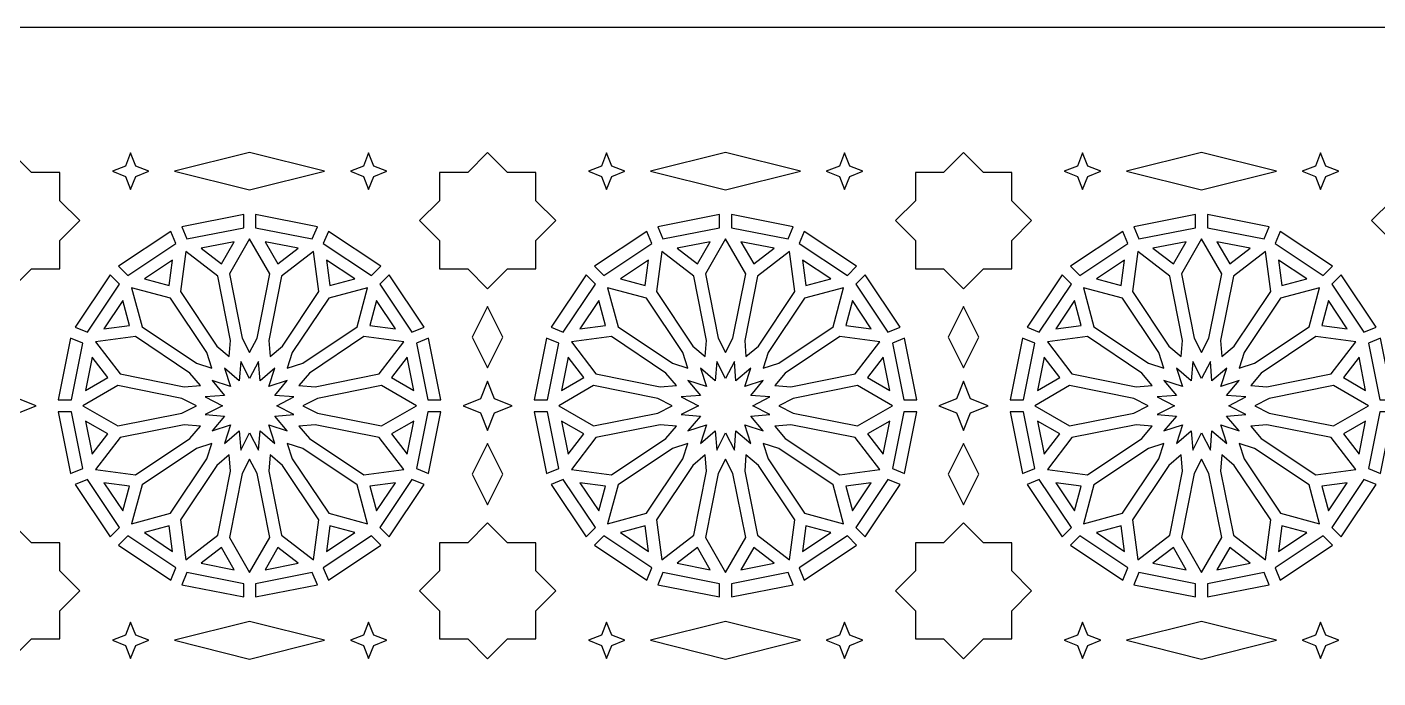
# Model space of a CAD drawing. Header units: millimetres. Extents: x 5 to 1085, y 1055 to 2435.
# Drawn here: x 549.1 to 906, y 2263 to 2435 of the extents above; entities that cross this region are included whole.
import ezdxf

# ---------------------------------------------------------------- set-up
doc = ezdxf.new("R2010")
doc.units = ezdxf.units.MM
doc.layers.add('CUT', color=1, linetype='CONTINUOUS')

msp = doc.modelspace()

# ---------------------------------------------------------------- linework, layer by layer
at = {"layer": 'CUT'}
for points in [[(1085.15, 2435), (1085.15, 1054.85), (5, 1054.85), (5, 2435)], [(557.792, 2389.102), (557.792, 2396.552), (550.342, 2396.552), (545.075, 2401.819), (539.808, 2396.552), (532.358, 2396.552), (532.358, 2389.102), (527.091, 2383.835), (532.358, 2378.568), (532.358, 2371.118), (539.808, 2371.118), (545.075, 2365.851), (550.342, 2371.118), (557.792, 2371.118), (557.792, 2378.568), (563.059, 2383.835)], [(571.683, 2396.9), (575.14, 2395.537), (576.504, 2392.079), (577.867, 2395.537), (581.325, 2396.9), (577.867, 2398.263), (576.504, 2401.721), (575.14, 2398.263)], [(607.932, 2391.952), (627.737, 2396.9), (607.932, 2401.848), (588.127, 2396.9)], [(634.54, 2396.9), (637.997, 2395.537), (639.361, 2392.079), (640.724, 2395.537), (644.182, 2396.9), (640.724, 2398.263), (639.361, 2401.721), (637.997, 2398.263)], [(652.805, 2383.835), (658.073, 2378.568), (658.073, 2371.118), (665.522, 2371.118), (670.789, 2365.851), (676.057, 2371.118), (683.506, 2371.118), (683.506, 2378.568), (688.773, 2383.835), (683.506, 2389.102), (683.506, 2396.552), (676.057, 2396.552), (670.789, 2401.819), (665.522, 2396.552), (658.073, 2396.552), (658.073, 2389.102)], [(697.397, 2396.9), (700.855, 2395.537), (702.218, 2392.079), (703.581, 2395.537), (707.039, 2396.9), (703.581, 2398.263), (702.218, 2401.721), (700.855, 2398.263)], [(733.646, 2391.952), (753.452, 2396.9), (733.646, 2401.848), (713.841, 2396.9)], [(760.254, 2396.9), (763.712, 2395.537), (765.075, 2392.079), (766.438, 2395.537), (769.896, 2396.9), (766.438, 2398.263), (765.075, 2401.721), (763.712, 2398.263)], [(778.52, 2383.835), (783.787, 2378.568), (783.787, 2371.118), (791.236, 2371.118), (796.504, 2365.851), (801.771, 2371.118), (809.22, 2371.118), (809.22, 2378.568), (814.488, 2383.835), (809.22, 2389.102), (809.22, 2396.552), (801.771, 2396.552), (796.504, 2401.819), (791.236, 2396.552), (783.787, 2396.552), (783.787, 2389.102)], [(823.111, 2396.9), (826.569, 2395.537), (827.932, 2392.079), (829.295, 2395.537), (832.753, 2396.9), (829.295, 2398.263), (827.932, 2401.721), (826.569, 2398.263)], [(859.361, 2391.952), (879.166, 2396.9), (859.361, 2401.848), (839.555, 2396.9)], [(885.968, 2396.9), (889.426, 2395.537), (890.789, 2392.079), (892.153, 2395.537), (895.61, 2396.9), (892.153, 2398.263), (890.789, 2401.721), (889.426, 2398.263)], [(904.234, 2383.835), (909.501, 2378.568), (909.501, 2371.118), (916.95, 2371.118), (922.218, 2365.851), (927.485, 2371.118), (934.934, 2371.118), (934.934, 2378.568), (940.202, 2383.835), (934.934, 2389.102), (934.934, 2396.552), (927.485, 2396.552), (922.218, 2401.819), (916.95, 2396.552), (909.501, 2396.552), (909.501, 2389.102)], [(591.383, 2378.996), (606.357, 2381.974), (606.357, 2385.456), (590.05, 2382.211)], [(609.507, 2381.974), (624.482, 2378.996), (625.814, 2382.211), (609.507, 2385.456)], [(717.097, 2378.996), (732.071, 2381.974), (732.071, 2385.456), (715.764, 2382.211)], [(735.221, 2381.974), (750.196, 2378.996), (751.529, 2382.211), (735.221, 2385.456)], [(842.811, 2378.996), (857.786, 2381.974), (857.786, 2385.456), (841.478, 2382.211)], [(860.936, 2381.974), (875.91, 2378.996), (877.243, 2382.211), (860.936, 2385.456)], [(587.14, 2381.006), (573.316, 2371.769), (575.778, 2369.308), (588.472, 2377.79)], [(627.392, 2377.79), (640.087, 2369.308), (642.548, 2371.769), (628.724, 2381.006)], [(712.855, 2381.006), (699.03, 2371.769), (701.492, 2369.308), (714.186, 2377.79)], [(753.107, 2377.79), (765.801, 2369.308), (768.263, 2371.769), (754.438, 2381.006)], [(838.569, 2381.006), (824.744, 2371.769), (827.206, 2369.308), (839.901, 2377.79)], [(878.821, 2377.79), (891.515, 2369.308), (893.977, 2371.769), (880.153, 2381.006)], [(595.098, 2376.523), (600.479, 2372.394), (603.871, 2378.268)], [(607.932, 2349.001), (609.884, 2352.811), (613.259, 2369.776), (607.932, 2379.002), (602.606, 2369.776), (605.981, 2352.811)], [(611.994, 2378.268), (615.385, 2372.394), (620.767, 2376.523)], [(720.812, 2376.523), (726.194, 2372.394), (729.585, 2378.268)], [(733.646, 2349.001), (735.598, 2352.811), (738.973, 2369.776), (733.646, 2379.002), (728.32, 2369.776), (731.695, 2352.811)], [(737.708, 2378.268), (741.099, 2372.394), (746.481, 2376.523)], [(846.526, 2376.523), (851.908, 2372.394), (855.299, 2378.268)], [(859.361, 2349.001), (861.312, 2352.811), (864.687, 2369.776), (859.361, 2379.002), (854.034, 2369.776), (857.409, 2352.811)], [(863.422, 2378.268), (866.813, 2372.394), (872.195, 2376.523)], [(580.156, 2368.445), (586.708, 2366.689), (587.593, 2373.415)], [(602.545, 2347.93), (602.89, 2352.197), (599.516, 2369.162), (591.064, 2375.646), (589.674, 2365.085), (599.285, 2350.702)], [(613.319, 2347.93), (616.58, 2350.702), (626.19, 2365.085), (624.8, 2375.646), (616.348, 2369.162), (612.974, 2352.197)], [(628.271, 2373.415), (629.156, 2366.689), (635.709, 2368.445)], [(705.87, 2368.445), (712.423, 2366.689), (713.308, 2373.415)], [(728.26, 2347.93), (728.605, 2352.197), (725.231, 2369.162), (716.778, 2375.646), (715.388, 2365.085), (724.999, 2350.702)], [(739.033, 2347.93), (742.294, 2350.702), (751.904, 2365.085), (750.514, 2375.646), (742.062, 2369.162), (738.688, 2352.197)], [(753.985, 2373.415), (754.87, 2366.689), (761.423, 2368.445)], [(831.584, 2368.445), (838.137, 2366.689), (839.022, 2373.415)], [(853.974, 2347.93), (854.319, 2352.197), (850.945, 2369.162), (842.493, 2375.646), (841.103, 2365.085), (850.713, 2350.702)], [(864.748, 2347.93), (868.008, 2350.702), (877.619, 2365.085), (876.229, 2375.646), (867.777, 2369.162), (864.402, 2352.197)], [(879.699, 2373.415), (880.585, 2366.689), (887.137, 2368.445)], [(571.089, 2369.541), (561.851, 2355.717), (565.067, 2354.385), (573.549, 2367.08)], [(642.315, 2367.079), (650.797, 2354.385), (654.013, 2355.717), (644.776, 2369.541)], [(696.803, 2369.541), (687.565, 2355.717), (690.782, 2354.385), (699.264, 2367.079)], [(768.029, 2367.079), (776.511, 2354.385), (779.728, 2355.717), (770.49, 2369.541)], [(822.517, 2369.541), (813.279, 2355.717), (816.496, 2354.385), (824.978, 2367.079)], [(893.743, 2367.079), (902.225, 2354.385), (905.442, 2355.717), (896.204, 2369.541)], [(597.979, 2344.878), (596.665, 2348.953), (587.055, 2363.335), (576.765, 2366.092), (579.522, 2355.802), (593.905, 2346.192)], [(617.885, 2344.878), (621.96, 2346.192), (636.342, 2355.802), (639.099, 2366.092), (628.81, 2363.335), (619.199, 2348.953)], [(723.693, 2344.878), (722.379, 2348.953), (712.769, 2363.335), (702.479, 2366.092), (705.236, 2355.802), (719.619, 2346.192)], [(743.6, 2344.878), (747.674, 2346.192), (762.057, 2355.802), (764.814, 2366.092), (754.524, 2363.335), (744.913, 2348.953)], [(849.408, 2344.878), (848.094, 2348.953), (838.483, 2363.335), (828.194, 2366.092), (830.951, 2355.802), (845.333, 2346.192)], [(869.314, 2344.878), (873.388, 2346.192), (887.771, 2355.802), (890.528, 2366.092), (880.238, 2363.335), (870.628, 2348.953)], [(569.443, 2355.264), (576.168, 2356.149), (574.412, 2362.701)], [(641.452, 2362.701), (639.697, 2356.149), (646.422, 2355.264)], [(695.157, 2355.264), (701.882, 2356.149), (700.126, 2362.701)], [(767.166, 2362.701), (765.411, 2356.149), (772.136, 2355.264)], [(820.871, 2355.264), (827.596, 2356.149), (825.841, 2362.701)], [(892.881, 2362.701), (891.125, 2356.149), (897.85, 2355.264)], [(674.843, 2353.015), (670.789, 2361.121), (666.736, 2353.015), (670.789, 2344.908)], [(800.557, 2353.015), (796.504, 2361.121), (792.45, 2353.015), (796.504, 2344.908)], [(560.646, 2352.807), (557.402, 2336.5), (560.883, 2336.5), (563.861, 2351.474)], [(594.927, 2340.312), (592.155, 2343.573), (577.772, 2353.183), (567.211, 2351.793), (573.695, 2343.341), (590.66, 2339.967)], [(620.937, 2340.312), (625.204, 2339.967), (642.169, 2343.341), (648.654, 2351.793), (638.092, 2353.183), (623.709, 2343.573)], [(652.003, 2351.474), (654.982, 2336.5), (658.463, 2336.5), (655.218, 2352.807)], [(686.36, 2352.807), (683.116, 2336.5), (686.597, 2336.5), (689.576, 2351.474)], [(720.642, 2340.312), (717.869, 2343.573), (703.487, 2353.183), (692.925, 2351.793), (699.409, 2343.341), (716.375, 2339.967)], [(746.651, 2340.312), (750.918, 2339.967), (767.883, 2343.341), (774.368, 2351.793), (763.806, 2353.183), (749.424, 2343.573)], [(777.717, 2351.474), (780.696, 2336.5), (784.177, 2336.5), (780.933, 2352.807)], [(812.074, 2352.807), (808.83, 2336.5), (812.311, 2336.5), (815.29, 2351.474)], [(846.356, 2340.312), (843.583, 2343.573), (829.201, 2353.183), (818.639, 2351.793), (825.124, 2343.341), (842.089, 2339.967)], [(872.366, 2340.312), (876.633, 2339.967), (893.598, 2343.341), (900.082, 2351.793), (889.521, 2353.183), (875.138, 2343.573)], [(903.431, 2351.474), (906.41, 2336.5), (909.891, 2336.5), (906.647, 2352.807)], [(564.59, 2338.987), (570.463, 2342.378), (566.334, 2347.759)], [(596.215, 2332.594), (601.31, 2332.182), (597.999, 2328.287), (602.863, 2329.856), (601.295, 2324.992), (605.189, 2328.303), (605.601, 2323.208), (607.932, 2327.758), (610.263, 2323.208), (610.675, 2328.303), (614.57, 2324.992), (613.001, 2329.856), (617.865, 2328.287), (614.554, 2332.182), (619.649, 2332.594), (615.101, 2334.925), (619.649, 2337.256), (614.554, 2337.668), (617.865, 2341.563), (613.001, 2339.994), (614.57, 2344.858), (610.675, 2341.547), (610.263, 2346.642), (607.932, 2342.092), (605.601, 2346.642), (605.189, 2341.547), (601.295, 2344.858), (602.863, 2339.994), (597.999, 2341.563), (601.31, 2337.668), (596.215, 2337.256), (600.765, 2334.925)], [(645.401, 2342.378), (651.275, 2338.987), (649.53, 2347.759)], [(690.304, 2338.987), (696.178, 2342.378), (692.049, 2347.759)], [(721.929, 2332.594), (727.024, 2332.182), (723.713, 2328.287), (728.578, 2329.856), (727.009, 2324.992), (730.903, 2328.303), (731.315, 2323.208), (733.646, 2327.757), (735.977, 2323.208), (736.389, 2328.303), (740.284, 2324.992), (738.715, 2329.856), (743.58, 2328.287), (740.269, 2332.182), (745.363, 2332.594), (740.815, 2334.925), (745.363, 2337.256), (740.269, 2337.668), (743.58, 2341.563), (738.715, 2339.994), (740.284, 2344.858), (736.389, 2341.547), (735.977, 2346.642), (733.646, 2342.093), (731.315, 2346.642), (730.903, 2341.547), (727.009, 2344.858), (728.578, 2339.994), (723.713, 2341.563), (727.024, 2337.668), (721.929, 2337.256), (726.479, 2334.925)], [(771.115, 2342.378), (776.989, 2338.987), (775.244, 2347.759)], [(816.018, 2338.987), (821.892, 2342.378), (817.763, 2347.759)], [(847.644, 2332.594), (852.738, 2332.182), (849.427, 2328.287), (854.292, 2329.856), (852.723, 2324.992), (856.618, 2328.303), (857.03, 2323.208), (859.361, 2327.758), (861.692, 2323.208), (862.104, 2328.303), (865.998, 2324.992), (864.43, 2329.856), (869.294, 2328.287), (865.983, 2332.182), (871.078, 2332.594), (866.528, 2334.925), (871.078, 2337.256), (865.983, 2337.668), (869.294, 2341.563), (864.43, 2339.994), (865.998, 2344.858), (862.104, 2341.547), (861.692, 2346.642), (859.361, 2342.092), (857.03, 2346.642), (856.618, 2341.547), (852.723, 2344.858), (854.292, 2339.994), (849.427, 2341.563), (852.738, 2337.668), (847.644, 2337.256), (852.192, 2334.925)], [(896.829, 2342.378), (902.703, 2338.987), (900.959, 2347.759)], [(546.912, 2336.762), (545.075, 2341.421), (543.238, 2336.762), (538.579, 2334.925), (543.238, 2333.088), (545.075, 2328.429), (546.912, 2333.088), (551.571, 2334.925)], [(664.293, 2334.925), (668.952, 2333.088), (670.789, 2328.429), (672.626, 2333.088), (677.285, 2334.925), (672.626, 2336.762), (670.789, 2341.421), (668.952, 2336.762)], [(790.008, 2334.925), (794.667, 2333.088), (796.504, 2328.429), (798.341, 2333.088), (803, 2334.925), (798.341, 2336.762), (796.504, 2341.421), (794.667, 2336.762)], [(593.856, 2334.925), (590.046, 2336.876), (573.081, 2340.252), (563.855, 2334.925), (573.081, 2329.598), (590.046, 2332.974)], [(622.008, 2334.925), (625.818, 2332.974), (642.783, 2329.598), (652.009, 2334.925), (642.783, 2340.252), (625.818, 2336.876)], [(719.57, 2334.925), (715.76, 2336.876), (698.795, 2340.252), (689.569, 2334.925), (698.795, 2329.598), (715.76, 2332.974)], [(747.723, 2334.925), (751.533, 2332.974), (768.498, 2329.598), (777.723, 2334.925), (768.498, 2340.252), (751.533, 2336.876)], [(845.285, 2334.925), (841.475, 2336.876), (824.509, 2340.252), (815.284, 2334.925), (824.509, 2329.598), (841.475, 2332.974)], [(873.437, 2334.925), (877.247, 2332.974), (894.212, 2329.598), (903.438, 2334.925), (894.212, 2340.252), (877.247, 2336.876)], [(557.402, 2333.35), (560.646, 2317.043), (563.861, 2318.376), (560.883, 2333.35)], [(566.334, 2322.091), (570.463, 2327.472), (564.59, 2330.863)], [(645.401, 2327.472), (649.53, 2322.091), (651.275, 2330.863)], [(654.982, 2333.35), (652.003, 2318.376), (655.218, 2317.043), (658.463, 2333.35)], [(683.116, 2333.35), (686.36, 2317.043), (689.576, 2318.376), (686.597, 2333.35)], [(692.049, 2322.091), (696.178, 2327.472), (690.304, 2330.863)], [(771.115, 2327.472), (775.244, 2322.091), (776.989, 2330.863)], [(780.696, 2333.35), (777.717, 2318.376), (780.933, 2317.043), (784.177, 2333.35)], [(808.83, 2333.35), (812.074, 2317.043), (815.29, 2318.376), (812.311, 2333.35)], [(817.763, 2322.091), (821.892, 2327.472), (816.018, 2330.863)], [(896.829, 2327.472), (900.959, 2322.091), (902.703, 2330.863)], [(906.41, 2333.35), (903.431, 2318.376), (906.647, 2317.043), (909.891, 2333.35)], [(594.927, 2329.538), (590.66, 2329.883), (573.695, 2326.509), (567.211, 2318.057), (577.772, 2316.667), (592.155, 2326.277)], [(620.937, 2329.538), (623.709, 2326.277), (638.092, 2316.667), (648.654, 2318.057), (642.169, 2326.509), (625.204, 2329.883)], [(720.642, 2329.538), (716.375, 2329.883), (699.409, 2326.509), (692.925, 2318.057), (703.487, 2316.667), (717.869, 2326.277)], [(746.651, 2329.538), (749.424, 2326.277), (763.806, 2316.667), (774.368, 2318.057), (767.883, 2326.509), (750.918, 2329.883)], [(846.356, 2329.538), (842.089, 2329.883), (825.124, 2326.509), (818.639, 2318.057), (829.201, 2316.667), (843.583, 2326.277)], [(872.366, 2329.538), (875.138, 2326.277), (889.521, 2316.667), (900.082, 2318.057), (893.598, 2326.509), (876.633, 2329.883)], [(597.979, 2324.972), (593.905, 2323.658), (579.522, 2314.048), (576.765, 2303.758), (587.055, 2306.515), (596.665, 2320.897)], [(617.885, 2324.972), (619.199, 2320.897), (628.81, 2306.515), (639.099, 2303.758), (636.342, 2314.048), (621.96, 2323.658)], [(674.843, 2316.835), (670.789, 2324.941), (666.736, 2316.835), (670.789, 2308.729)], [(723.693, 2324.972), (719.619, 2323.658), (705.236, 2314.048), (702.479, 2303.758), (712.769, 2306.515), (722.379, 2320.897)], [(743.6, 2324.972), (744.913, 2320.897), (754.524, 2306.515), (764.814, 2303.758), (762.057, 2314.048), (747.674, 2323.658)], [(800.557, 2316.835), (796.504, 2324.941), (792.45, 2316.835), (796.504, 2308.729)], [(849.408, 2324.972), (845.333, 2323.658), (830.951, 2314.048), (828.194, 2303.758), (838.483, 2306.515), (848.094, 2320.897)], [(869.314, 2324.972), (870.628, 2320.897), (880.238, 2306.515), (890.528, 2303.758), (887.771, 2314.048), (873.388, 2323.658)], [(599.285, 2319.148), (589.674, 2304.765), (591.064, 2294.204), (599.516, 2300.688), (602.89, 2317.653), (602.545, 2321.92)], [(607.932, 2320.849), (605.981, 2317.039), (602.606, 2300.074), (607.932, 2290.848), (613.259, 2300.074), (609.884, 2317.039)], [(613.319, 2321.92), (612.974, 2317.653), (616.348, 2300.688), (624.8, 2294.204), (626.19, 2304.765), (616.58, 2319.148)], [(724.999, 2319.148), (715.388, 2304.765), (716.778, 2294.204), (725.231, 2300.688), (728.605, 2317.653), (728.26, 2321.92)], [(733.646, 2320.849), (731.695, 2317.039), (728.32, 2300.074), (733.646, 2290.848), (738.973, 2300.074), (735.598, 2317.039)], [(739.033, 2321.92), (738.688, 2317.653), (742.062, 2300.688), (750.514, 2294.204), (751.904, 2304.765), (742.294, 2319.148)], [(850.713, 2319.148), (841.103, 2304.765), (842.493, 2294.204), (850.945, 2300.688), (854.319, 2317.653), (853.974, 2321.92)], [(859.361, 2320.849), (857.409, 2317.039), (854.034, 2300.074), (859.361, 2290.848), (864.687, 2300.074), (861.312, 2317.039)], [(864.748, 2321.92), (864.402, 2317.653), (867.777, 2300.688), (876.229, 2294.204), (877.619, 2304.765), (868.008, 2319.148)], [(561.851, 2314.133), (571.089, 2300.309), (573.549, 2302.77), (565.067, 2315.465)], [(574.412, 2307.149), (576.168, 2313.701), (569.443, 2314.586)], [(639.697, 2313.701), (641.452, 2307.149), (646.422, 2314.586)], [(644.776, 2300.309), (654.013, 2314.133), (650.797, 2315.465), (642.315, 2302.771)], [(687.565, 2314.133), (696.803, 2300.309), (699.264, 2302.771), (690.782, 2315.465)], [(700.126, 2307.149), (701.882, 2313.701), (695.157, 2314.586)], [(765.411, 2313.701), (767.166, 2307.149), (772.136, 2314.586)], [(770.49, 2300.309), (779.728, 2314.133), (776.511, 2315.465), (768.029, 2302.771)], [(813.279, 2314.133), (822.517, 2300.309), (824.978, 2302.771), (816.496, 2315.465)], [(825.841, 2307.149), (827.596, 2313.701), (820.871, 2314.586)], [(891.125, 2313.701), (892.881, 2307.149), (897.85, 2314.586)], [(896.204, 2300.309), (905.442, 2314.133), (902.225, 2315.465), (893.743, 2302.771)], [(557.792, 2291.282), (557.792, 2298.732), (550.342, 2298.732), (545.075, 2303.999), (539.808, 2298.732), (532.358, 2298.732), (532.358, 2291.282), (527.091, 2286.015), (532.358, 2280.748), (532.358, 2273.298), (539.808, 2273.298), (545.075, 2268.031), (550.342, 2273.298), (557.792, 2273.298), (557.792, 2280.748), (563.059, 2286.015)], [(587.593, 2296.435), (586.708, 2303.161), (580.156, 2301.405)], [(629.156, 2303.161), (628.271, 2296.435), (635.709, 2301.405)], [(652.805, 2286.015), (658.073, 2280.748), (658.073, 2273.298), (665.522, 2273.298), (670.789, 2268.031), (676.057, 2273.298), (683.506, 2273.298), (683.506, 2280.748), (688.773, 2286.015), (683.506, 2291.282), (683.506, 2298.732), (676.057, 2298.732), (670.789, 2303.999), (665.522, 2298.732), (658.073, 2298.732), (658.073, 2291.282)], [(713.308, 2296.435), (712.423, 2303.161), (705.87, 2301.405)], [(754.87, 2303.161), (753.985, 2296.435), (761.423, 2301.405)], [(778.52, 2286.015), (783.787, 2280.748), (783.787, 2273.298), (791.236, 2273.298), (796.504, 2268.031), (801.771, 2273.298), (809.22, 2273.298), (809.22, 2280.748), (814.488, 2286.015), (809.22, 2291.282), (809.22, 2298.732), (801.771, 2298.732), (796.504, 2303.999), (791.236, 2298.732), (783.787, 2298.732), (783.787, 2291.282)], [(839.022, 2296.435), (838.137, 2303.161), (831.584, 2301.405)], [(880.585, 2303.161), (879.699, 2296.435), (887.137, 2301.405)], [(573.316, 2298.081), (587.14, 2288.844), (588.472, 2292.06), (575.778, 2300.542)], [(628.724, 2288.844), (642.548, 2298.081), (640.087, 2300.542), (627.392, 2292.06)], [(699.03, 2298.081), (712.855, 2288.844), (714.186, 2292.06), (701.492, 2300.542)], [(754.438, 2288.844), (768.263, 2298.081), (765.801, 2300.542), (753.107, 2292.06)], [(824.744, 2298.081), (838.569, 2288.844), (839.901, 2292.06), (827.206, 2300.542)], [(880.153, 2288.844), (893.977, 2298.081), (891.515, 2300.542), (878.821, 2292.06)], [(603.871, 2291.582), (600.479, 2297.456), (595.098, 2293.327)], [(615.385, 2297.456), (611.994, 2291.582), (620.767, 2293.327)], [(729.585, 2291.582), (726.194, 2297.456), (720.812, 2293.327)], [(741.099, 2297.456), (737.708, 2291.582), (746.481, 2293.327)], [(855.299, 2291.582), (851.908, 2297.456), (846.526, 2293.327)], [(866.813, 2297.456), (863.422, 2291.582), (872.195, 2293.327)], [(590.05, 2287.639), (606.357, 2284.394), (606.357, 2287.876), (591.383, 2290.854)], [(609.507, 2284.394), (625.814, 2287.639), (624.482, 2290.854), (609.507, 2287.876)], [(715.764, 2287.639), (732.071, 2284.394), (732.071, 2287.876), (717.097, 2290.854)], [(735.221, 2284.394), (751.529, 2287.639), (750.196, 2290.854), (735.221, 2287.876)], [(841.478, 2287.639), (857.786, 2284.394), (857.786, 2287.876), (842.811, 2290.854)], [(860.936, 2284.394), (877.243, 2287.639), (875.91, 2290.854), (860.936, 2287.876)], [(571.683, 2272.95), (575.14, 2271.587), (576.504, 2268.129), (577.867, 2271.587), (581.325, 2272.95), (577.867, 2274.313), (576.504, 2277.771), (575.14, 2274.313)], [(607.932, 2268.002), (627.737, 2272.95), (607.932, 2277.898), (588.127, 2272.95)], [(634.54, 2272.95), (637.997, 2271.587), (639.361, 2268.129), (640.724, 2271.587), (644.182, 2272.95), (640.724, 2274.313), (639.361, 2277.771), (637.997, 2274.313)], [(697.397, 2272.95), (700.855, 2271.587), (702.218, 2268.129), (703.581, 2271.587), (707.039, 2272.95), (703.581, 2274.313), (702.218, 2277.771), (700.855, 2274.313)], [(733.646, 2268.002), (753.452, 2272.95), (733.646, 2277.898), (713.841, 2272.95)], [(760.254, 2272.95), (763.712, 2271.587), (765.075, 2268.129), (766.438, 2271.587), (769.896, 2272.95), (766.438, 2274.313), (765.075, 2277.771), (763.712, 2274.313)], [(823.111, 2272.95), (826.569, 2271.587), (827.932, 2268.129), (829.295, 2271.587), (832.753, 2272.95), (829.295, 2274.313), (827.932, 2277.771), (826.569, 2274.313)], [(859.361, 2268.002), (879.166, 2272.95), (859.361, 2277.898), (839.555, 2272.95)], [(885.968, 2272.95), (889.426, 2271.587), (890.789, 2268.129), (892.153, 2271.587), (895.61, 2272.95), (892.153, 2274.313), (890.789, 2277.771), (889.426, 2274.313)]]:
    msp.add_lwpolyline(points, close=True, dxfattribs=at)

doc.saveas('drawing.dxf')
